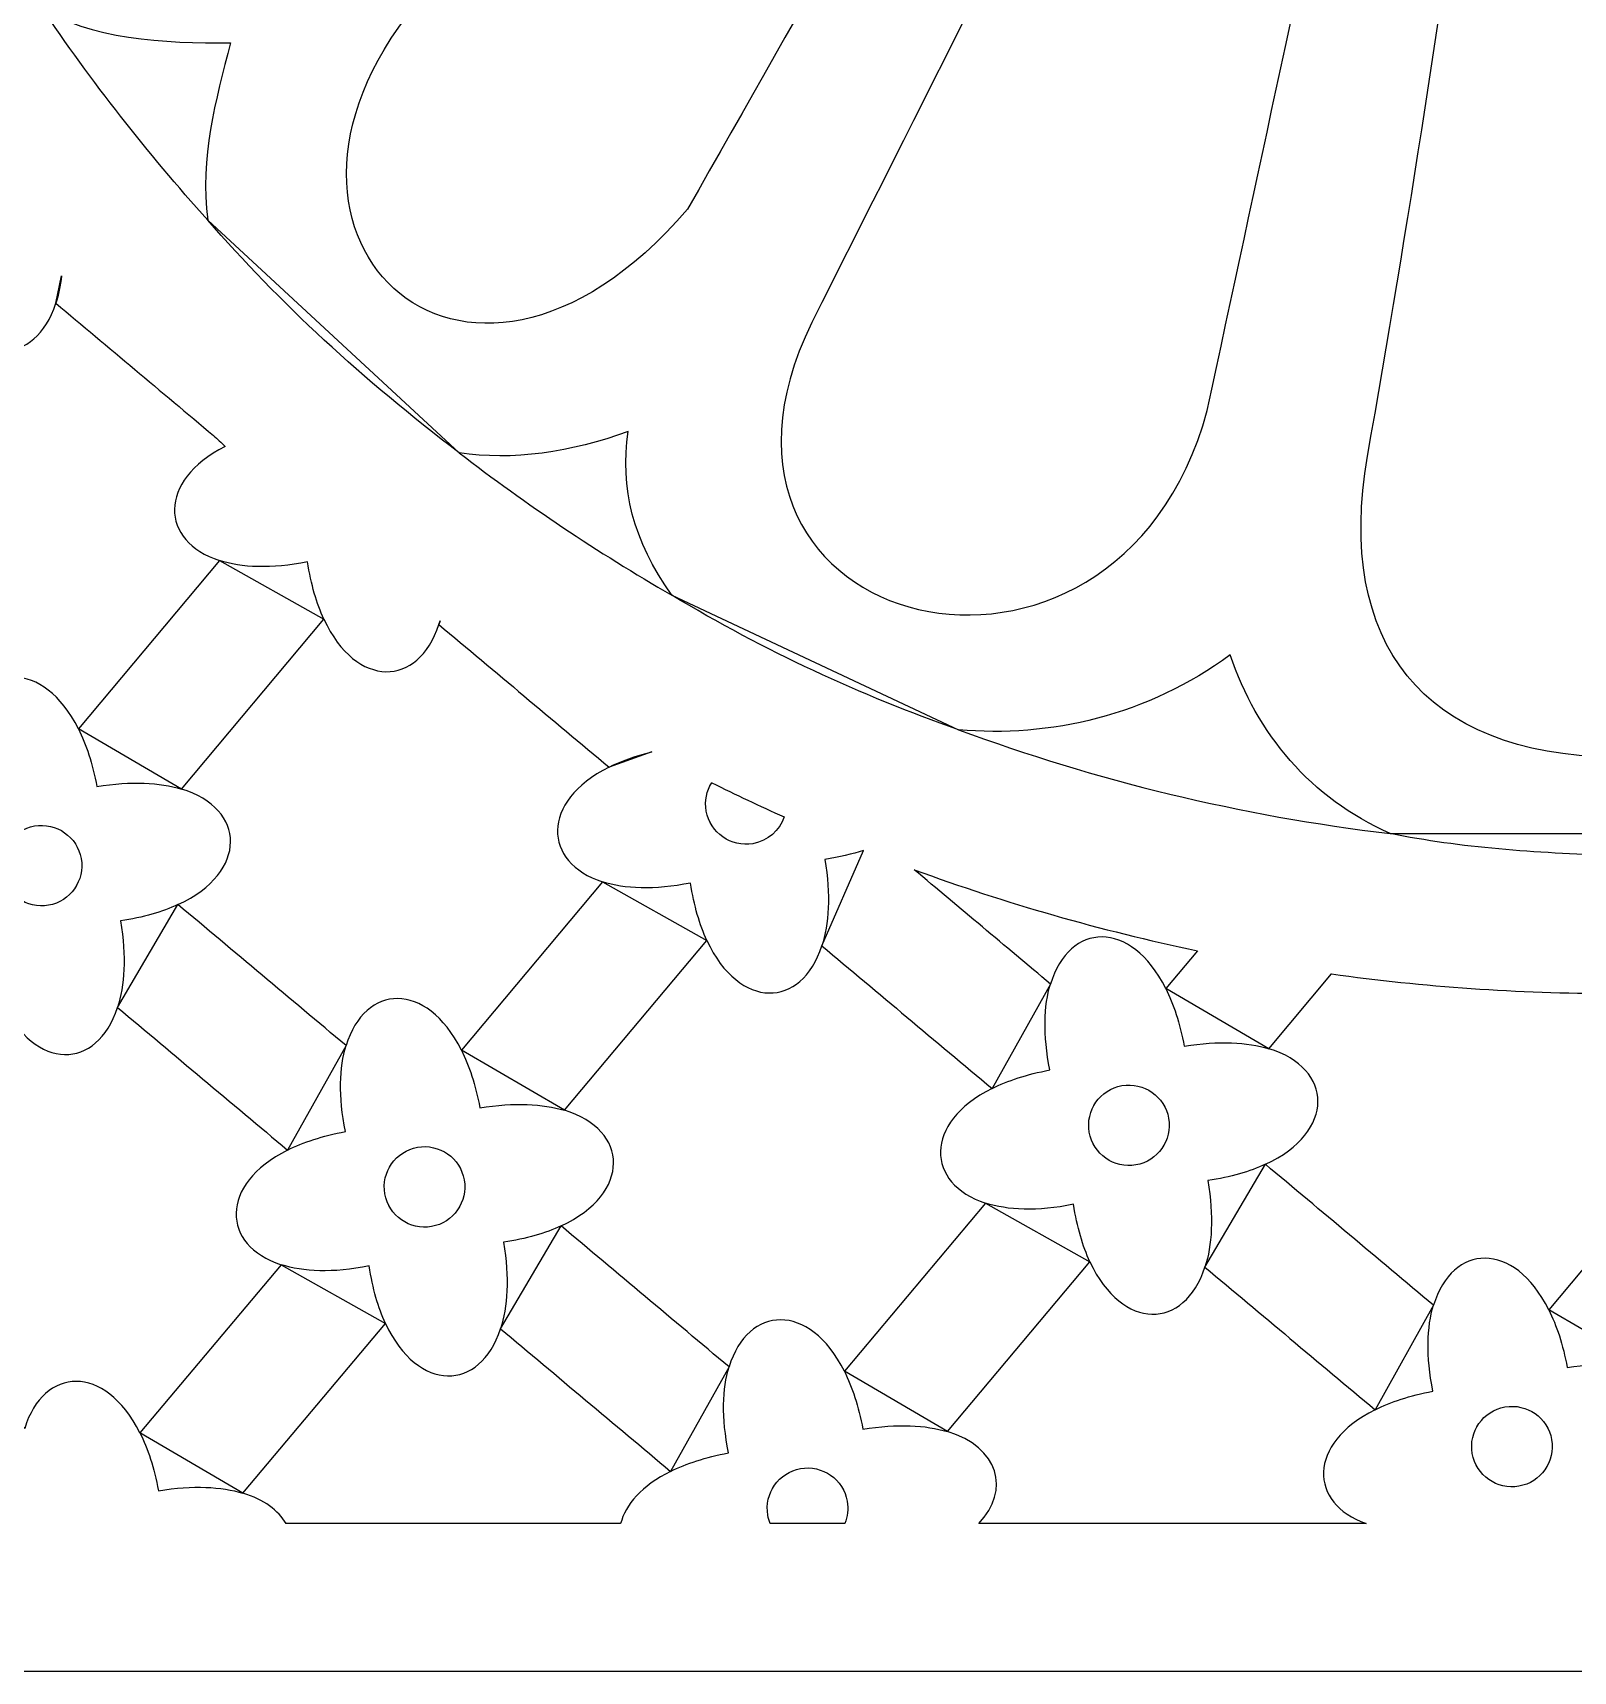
# Model space of a CAD drawing. Header units: centimetres. Extents: x -6 to 6, y -13.4 to 12.5.
# Drawn here: x -3.463 to -0.085, y -13.384 to -9.791 of the extents above; entities that cross this region are included whole.
import ezdxf

# ---------------------------------------------------------------- set-up
doc = ezdxf.new("R2010")
doc.units = ezdxf.units.CM
doc.header["$MEASUREMENT"] = 0
doc.layers.add('layer 1', color=7, linetype='Continuous')

msp = doc.modelspace()

# ---------------------------------------------------------------- linework, layer by layer
at = {"layer": 'layer 1', "color": 242}
for points, knots in [([(-6.01291, 12.507), (-6.01291, 12.507), (6.01826, 12.507), (6.01826, 12.507), (6.01826, 12.507), (6.01826, 12.507), (6.01826, -13.3845), (6.01826, -13.3845), (6.01826, -13.3845), (6.01826, -13.3845), (-6.01291, -13.3845), (-6.01291, -13.3845), (-6.01291, -13.3845), (-6.01291, -13.3845), (-6.01291, 12.507), (-6.01291, 12.507)], [0, 0, 0, 0, 0.2, 0.2, 0.2, 0.2, 0.4, 0.4, 0.4, 0.4, 0.6, 0.6, 0.6, 0.6, 1, 1, 1, 1]), ([(-2.02723, -10.17786), (-1.52089, -9.2851), (-1.01455, -8.39234), (-0.50821, -7.49959), (-0.50821, -7.49959), (-0.55016, -7.47257), (-0.59051, -7.44449), (-0.62798, -7.4145), (-0.62798, -7.4145), (-1.28636, -8.17856), (-1.94472, -8.94262), (-2.6031, -9.70669), (-2.6031, -9.70669), (-3.05672, -10.22061), (-2.5231, -10.75598), (-2.02723, -10.17786)], [0, 0, 0, 0, 0.2, 0.2, 0.2, 0.2, 0.4, 0.4, 0.4, 0.4, 0.6, 0.6, 0.6, 0.6, 1, 1, 1, 1]), ([(-0.32629, -7.58602), (-0.29957, -7.59522), (-0.26993, -7.60499), (-0.2413, -7.61229), (-0.2413, -7.61229), (-0.45622, -8.61369), (-0.67293, -9.61794), (-0.88785, -10.61934), (-0.88785, -10.61934), (-1.08658, -11.35402), (-2.08741, -11.1126), (-1.75495, -10.42657), (-1.75495, -10.42657), (-1.27874, -9.48126), (-0.80252, -8.53132), (-0.32629, -7.58602)], [0, 0, 0, 0, 0.2, 0.2, 0.2, 0.2, 0.4, 0.4, 0.4, 0.4, 0.6, 0.6, 0.6, 0.6, 1, 1, 1, 1]), ([(0.00277, -7.64562), (0.00277, -7.64562), (-0.05145, -7.64372), (-0.05145, -7.64372), (-0.05145, -7.64372), (-0.23119, -8.6516), (-0.35672, -9.71182), (-0.53646, -10.71969), (-0.53646, -10.71969), (-0.60702, -11.12973), (-0.41362, -11.37388), (0.00277, -11.37972), (0.00277, -11.37972), (0.41915, -11.37388), (0.61255, -11.12973), (0.54199, -10.71969), (0.54199, -10.71969), (0.36224, -9.71182), (0.23671, -8.6516), (0.05697, -7.64372), (0.05697, -7.64372), (0.05697, -7.64372), (0.00277, -7.64562), (0.00277, -7.64562)], [0, 0, 0, 0, 0.1428571, 0.1428571, 0.1428571, 0.1428571, 0.2857143, 0.2857143, 0.2857143, 0.2857143, 0.4285714, 0.4285714, 0.4285714, 0.4285714, 0.5714286, 0.5714286, 0.5714286, 0.5714286, 0.7142857, 0.7142857, 0.7142857, 0.7142857, 1, 1, 1, 1]), ([(-3.44506, -9.73348), (-3.33423, -9.89824), (-3.2119, -10.05468), (-3.07926, -10.20166), (-3.07926, -10.20166), (-3.09706, -10.06549), (-3.06181, -9.93863), (-3.02918, -9.8131), (-3.02918, -9.8131), (-3.17343, -9.81467), (-3.34315, -9.80467), (-3.44506, -9.73348)], [0, 0, 0, 0, 0.25, 0.25, 0.25, 0.25, 0.5, 0.5, 0.5, 0.5, 1, 1, 1, 1]), ([(-3.07926, -10.20166), (-2.92246, -10.38254), (-2.73876, -10.55266), (-2.52814, -10.71201), (-2.52814, -10.71201), (-2.52814, -10.71201), (-3.07926, -10.20166), (-3.07926, -10.20166)], [0, 0, 0, 0, 0.3333333, 0.3333333, 0.3333333, 0.3333333, 1, 1, 1, 1]), ([(-3.41209, -10.38431), (-3.40631, -10.36638), (-3.40209, -10.34619), (-3.39978, -10.32377), (-3.39978, -10.32377), (-3.39978, -10.32377), (-3.41209, -10.38431), (-3.41209, -10.38431)], [0, 0, 0, 0, 0.3333333, 0.3333333, 0.3333333, 0.3333333, 1, 1, 1, 1]), ([(-3.04108, -10.69815), (-3.04961, -10.69021), (-3.05811, -10.68223), (-3.06658, -10.67422), (-3.06658, -10.67422), (-3.18176, -10.57758), (-3.29692, -10.48094), (-3.41209, -10.38431), (-3.41209, -10.38431), (-3.45656, -10.52231), (-3.59341, -10.52584), (-3.66429, -10.37252), (-3.66429, -10.37252), (-3.66429, -10.37252), (-3.97685, -10.74502), (-3.97685, -10.74502), (-3.97685, -10.74502), (-3.83452, -10.78798), (-3.82923, -10.92694), (-3.98417, -10.99857), (-3.98417, -10.99857), (-3.86134, -11.10164), (-3.73851, -11.20471), (-3.61568, -11.30778), (-3.61568, -11.30778), (-3.57486, -11.17235), (-3.43922, -11.1647), (-3.36292, -11.31748), (-3.36292, -11.31748), (-3.36292, -11.31748), (-3.05336, -10.94857), (-3.05336, -10.94857), (-3.05336, -10.94857), (-3.18394, -10.90633), (-3.19023, -10.77379), (-3.04108, -10.69815)], [0, 0, 0, 0, 0.1, 0.1, 0.1, 0.1, 0.2, 0.2, 0.2, 0.2, 0.3, 0.3, 0.3, 0.3, 0.4, 0.4, 0.4, 0.4, 0.5, 0.5, 0.5, 0.5, 0.6, 0.6, 0.6, 0.6, 0.7, 0.7, 0.7, 0.7, 0.8, 0.8, 0.8, 0.8, 1, 1, 1, 1]), ([(-2.06163, -11.02447), (-2.22435, -10.9307), (-2.38018, -10.82623), (-2.52814, -10.71201), (-2.52814, -10.71201), (-2.41304, -10.73031), (-2.2812, -10.71127), (-2.15773, -10.66536), (-2.15773, -10.66536), (-2.1749, -10.78925), (-2.14775, -10.90476), (-2.06163, -11.02447)], [0, 0, 0, 0, 0.25, 0.25, 0.25, 0.25, 0.5, 0.5, 0.5, 0.5, 1, 1, 1, 1]), ([(-3.05335, -10.94856), (-3.00531, -10.9641), (-2.94049, -10.96745), (-2.86033, -10.95119), (-2.86033, -10.95119), (-2.85285, -11.00112), (-2.84032, -11.04301), (-2.82454, -11.07714), (-2.82454, -11.07714), (-2.82454, -11.07714), (-3.05335, -10.94856), (-3.05335, -10.94856)], [0, 0, 0, 0, 0.25, 0.25, 0.25, 0.25, 0.5, 0.5, 0.5, 0.5, 1, 1, 1, 1]), ([(-2.06163, -11.02447), (-1.85708, -11.14764), (-1.64727, -11.24449), (-1.43309, -11.31954), (-1.43309, -11.31954), (-1.43309, -11.31954), (-2.06163, -11.02447), (-2.06163, -11.02447)], [0, 0, 0, 0, 0.3333333, 0.3333333, 0.3333333, 0.3333333, 1, 1, 1, 1]), ([(-2.77593, -12.01241), (-2.73512, -11.87698), (-2.59948, -11.86933), (-2.52317, -12.02211), (-2.52317, -12.02211), (-2.52317, -12.02211), (-2.21361, -11.6532), (-2.21361, -11.6532), (-2.21361, -11.6532), (-2.34475, -11.61078), (-2.35056, -11.47729), (-2.19946, -11.40182), (-2.19946, -11.40182), (-2.32376, -11.29752), (-2.44805, -11.19323), (-2.57234, -11.08894), (-2.57234, -11.08894), (-2.61682, -11.22694), (-2.75366, -11.23046), (-2.82454, -11.07715), (-2.82454, -11.07715), (-2.82454, -11.07715), (-3.13711, -11.44965), (-3.13711, -11.44965), (-3.13711, -11.44965), (-2.99477, -11.4926), (-2.98949, -11.63157), (-3.14443, -11.7032), (-3.14443, -11.7032), (-3.0216, -11.80627), (-2.89876, -11.90934), (-2.77593, -12.01241)], [0, 0, 0, 0, 0.1111111, 0.1111111, 0.1111111, 0.1111111, 0.2222222, 0.2222222, 0.2222222, 0.2222222, 0.3333333, 0.3333333, 0.3333333, 0.3333333, 0.4444444, 0.4444444, 0.4444444, 0.4444444, 0.5555556, 0.5555556, 0.5555556, 0.5555556, 0.6666667, 0.6666667, 0.6666667, 0.6666667, 0.7777778, 0.7777778, 0.7777778, 0.7777778, 1, 1, 1, 1]), ([(-2.57234, -11.08894), (-2.57149, -11.08627), (-2.57067, -11.08357), (-2.56988, -11.08081), (-2.56988, -11.08081), (-2.56988, -11.08081), (-2.57234, -11.08894), (-2.57234, -11.08894)], [0, 0, 0, 0, 0.3333333, 0.3333333, 0.3333333, 0.3333333, 1, 1, 1, 1]), ([(-0.48647, -11.54737), (-0.81512, -11.5085), (-1.13222, -11.43099), (-1.43309, -11.31954), (-1.43309, -11.31954), (-1.23461, -11.33824), (-1.01696, -11.28831), (-0.83764, -11.15537), (-0.83764, -11.15537), (-0.77807, -11.32914), (-0.6626, -11.46939), (-0.48647, -11.54737)], [0, 0, 0, 0, 0.25, 0.25, 0.25, 0.25, 0.5, 0.5, 0.5, 0.5, 1, 1, 1, 1]), ([(-3.13711, -11.44964), (-3.18416, -11.43545), (-3.24614, -11.43171), (-3.32233, -11.44441), (-3.32233, -11.44441), (-3.33174, -11.39382), (-3.34585, -11.35165), (-3.36292, -11.31748), (-3.36292, -11.31748), (-3.36292, -11.31748), (-3.13711, -11.44964), (-3.13711, -11.44964)], [0, 0, 0, 0, 0.25, 0.25, 0.25, 0.25, 0.5, 0.5, 0.5, 0.5, 1, 1, 1, 1]), ([(-2.10529, -11.36825), (-2.14162, -11.37712), (-2.17295, -11.38858), (-2.19946, -11.40182), (-2.19946, -11.40182), (-2.19946, -11.40182), (-2.10529, -11.36825), (-2.10529, -11.36825)], [0, 0, 0, 0, 0.3333333, 0.3333333, 0.3333333, 0.3333333, 1, 1, 1, 1]), ([(-1.81559, -11.51066), (-1.86901, -11.48675), (-1.92189, -11.46185), (-1.97419, -11.43593), (-1.97419, -11.43593), (-1.98532, -11.45378), (-1.99017, -11.47562), (-1.98624, -11.49789), (-1.98624, -11.49789), (-1.9778, -11.54579), (-1.93184, -11.57797), (-1.88393, -11.56952), (-1.88393, -11.56952), (-1.85107, -11.56373), (-1.82561, -11.54028), (-1.81559, -11.51066)], [0, 0, 0, 0, 0.2, 0.2, 0.2, 0.2, 0.4, 0.4, 0.4, 0.4, 0.6, 0.6, 0.6, 0.6, 1, 1, 1, 1]), ([(-3.35668, -11.60233), (-3.36512, -11.55444), (-3.41108, -11.52225), (-3.45898, -11.5307), (-3.45898, -11.5307), (-3.50689, -11.53915), (-3.53907, -11.58511), (-3.53062, -11.63301), (-3.53062, -11.63301), (-3.52217, -11.68091), (-3.47622, -11.71309), (-3.42831, -11.70464), (-3.42831, -11.70464), (-3.38041, -11.6962), (-3.34823, -11.65024), (-3.35668, -11.60233)], [0, 0, 0, 0, 0.2, 0.2, 0.2, 0.2, 0.4, 0.4, 0.4, 0.4, 0.6, 0.6, 0.6, 0.6, 1, 1, 1, 1]), ([(-0.48647, -11.54737), (-0.33126, -11.57882), (-0.17044, -11.58976), (0.00277, -11.59546), (0.00277, -11.59546), (0.17597, -11.58976), (0.33679, -11.57882), (0.49199, -11.54737), (0.49199, -11.54737), (0.49199, -11.54737), (-0.48647, -11.54737), (-0.48647, -11.54737)], [0, 0, 0, 0, 0.25, 0.25, 0.25, 0.25, 0.5, 0.5, 0.5, 0.5, 1, 1, 1, 1]), ([(-1.7326, -11.79356), (-1.71727, -11.746), (-1.7129, -11.68247), (-1.72601, -11.60387), (-1.72601, -11.60387), (-1.69464, -11.59916), (-1.66646, -11.59248), (-1.64138, -11.58425), (-1.64138, -11.58425), (-1.64138, -11.58425), (-1.7326, -11.79356), (-1.7326, -11.79356)], [0, 0, 0, 0, 0.25, 0.25, 0.25, 0.25, 0.5, 0.5, 0.5, 0.5, 1, 1, 1, 1]), ([(-0.90934, -11.80423), (-1.12218, -11.75986), (-1.32953, -11.70025), (-1.53024, -11.62667), (-1.53024, -11.62667), (-1.43067, -11.71021), (-1.33111, -11.79375), (-1.23155, -11.87729), (-1.23155, -11.87729), (-1.19073, -11.74186), (-1.0551, -11.73422), (-0.97879, -11.88699), (-0.97879, -11.88699), (-0.97879, -11.88699), (-0.90934, -11.80423), (-0.90934, -11.80423)], [0, 0, 0, 0, 0.2, 0.2, 0.2, 0.2, 0.4, 0.4, 0.4, 0.4, 0.6, 0.6, 0.6, 0.6, 1, 1, 1, 1]), ([(-2.21361, -11.65319), (-2.16556, -11.66873), (-2.10074, -11.67207), (-2.02059, -11.65582), (-2.02059, -11.65582), (-2.0131, -11.70575), (-2.00058, -11.74764), (-1.9848, -11.78178), (-1.9848, -11.78178), (-1.9848, -11.78178), (-2.21361, -11.65319), (-2.21361, -11.65319)], [0, 0, 0, 0, 0.25, 0.25, 0.25, 0.25, 0.5, 0.5, 0.5, 0.5, 1, 1, 1, 1]), ([(-3.27698, -11.92868), (-3.26165, -11.88112), (-3.25728, -11.81759), (-3.27039, -11.73899), (-3.27039, -11.73899), (-3.22045, -11.7315), (-3.17856, -11.71898), (-3.14443, -11.7032), (-3.14443, -11.7032), (-3.14443, -11.7032), (-3.27698, -11.92868), (-3.27698, -11.92868)], [0, 0, 0, 0, 0.25, 0.25, 0.25, 0.25, 0.5, 0.5, 0.5, 0.5, 1, 1, 1, 1]), ([(-1.93618, -12.71704), (-1.89537, -12.58161), (-1.75973, -12.57396), (-1.68342, -12.72674), (-1.68342, -12.72674), (-1.68342, -12.72674), (-1.37387, -12.35783), (-1.37387, -12.35783), (-1.37387, -12.35783), (-1.505, -12.31541), (-1.51081, -12.18192), (-1.35972, -12.10645), (-1.35972, -12.10645), (-1.484, -12.00216), (-1.6083, -11.89786), (-1.7326, -11.79356), (-1.7326, -11.79356), (-1.77708, -11.93157), (-1.91392, -11.93509), (-1.9848, -11.78178), (-1.9848, -11.78178), (-1.9848, -11.78178), (-2.29737, -12.15428), (-2.29737, -12.15428), (-2.29737, -12.15428), (-2.15503, -12.19723), (-2.14974, -12.3362), (-2.30468, -12.40783), (-2.30468, -12.40783), (-2.18185, -12.5109), (-2.05901, -12.61398), (-1.93618, -12.71704)], [0, 0, 0, 0, 0.1111111, 0.1111111, 0.1111111, 0.1111111, 0.2222222, 0.2222222, 0.2222222, 0.2222222, 0.3333333, 0.3333333, 0.3333333, 0.3333333, 0.4444444, 0.4444444, 0.4444444, 0.4444444, 0.5555556, 0.5555556, 0.5555556, 0.5555556, 0.6666667, 0.6666667, 0.6666667, 0.6666667, 0.7777778, 0.7777778, 0.7777778, 0.7777778, 1, 1, 1, 1]), ([(0.09607, -11.89699), (0.06504, -11.89763), (0.03394, -11.89796), (0.00277, -11.89796), (0.00277, -11.89796), (-0.20692, -11.89796), (-0.41331, -11.8834), (-0.61545, -11.85525), (-0.61545, -11.85525), (-0.61545, -11.85525), (-0.75298, -12.01916), (-0.75298, -12.01916), (-0.75298, -12.01916), (-0.61065, -12.06211), (-0.60536, -12.20108), (-0.7603, -12.27272), (-0.7603, -12.27272), (-0.63747, -12.37577), (-0.51464, -12.47885), (-0.39181, -12.58192), (-0.39181, -12.58192), (-0.35099, -12.44649), (-0.21535, -12.43884), (-0.13905, -12.59162), (-0.13905, -12.59162), (-0.13905, -12.59162), (0.17051, -12.22271), (0.17051, -12.22271), (0.17051, -12.22271), (0.03938, -12.18029), (0.03357, -12.0468), (0.18466, -11.97133), (0.18466, -11.97133), (0.15513, -11.94654), (0.1256, -11.92177), (0.09607, -11.89699)], [0, 0, 0, 0, 0.1, 0.1, 0.1, 0.1, 0.2, 0.2, 0.2, 0.2, 0.3, 0.3, 0.3, 0.3, 0.4, 0.4, 0.4, 0.4, 0.5, 0.5, 0.5, 0.5, 0.6, 0.6, 0.6, 0.6, 0.7, 0.7, 0.7, 0.7, 0.8, 0.8, 0.8, 0.8, 1, 1, 1, 1]), ([(-1.23155, -11.87729), (-1.24589, -11.92487), (-1.24855, -11.98816), (-1.23279, -12.06586), (-1.23279, -12.06586), (-1.28337, -12.07527), (-1.32555, -12.08938), (-1.35972, -12.10645), (-1.35972, -12.10645), (-1.35972, -12.10645), (-1.23155, -11.87729), (-1.23155, -11.87729)], [0, 0, 0, 0, 0.25, 0.25, 0.25, 0.25, 0.5, 0.5, 0.5, 0.5, 1, 1, 1, 1]), ([(-0.75298, -12.01916), (-0.80003, -12.00496), (-0.86202, -12.00122), (-0.9382, -12.01392), (-0.9382, -12.01392), (-0.94761, -11.96333), (-0.96172, -11.92116), (-0.97879, -11.88699), (-0.97879, -11.88699), (-0.97879, -11.88699), (-0.75298, -12.01916), (-0.75298, -12.01916)], [0, 0, 0, 0, 0.25, 0.25, 0.25, 0.25, 0.5, 0.5, 0.5, 0.5, 1, 1, 1, 1]), ([(-3.48056, -12.85215), (-3.43975, -12.71673), (-3.30412, -12.70908), (-3.2278, -12.86186), (-3.2278, -12.86186), (-3.2278, -12.86186), (-2.91825, -12.49295), (-2.91825, -12.49295), (-2.91825, -12.49295), (-3.04938, -12.45053), (-3.0552, -12.31704), (-2.9041, -12.24157), (-2.9041, -12.24157), (-3.0284, -12.13727), (-3.15268, -12.03298), (-3.27697, -11.92868), (-3.27697, -11.92868), (-3.32145, -12.06669), (-3.4583, -12.07021), (-3.52918, -11.9169), (-3.52918, -11.9169), (-3.52918, -11.9169), (-3.84174, -12.2894), (-3.84174, -12.2894), (-3.84174, -12.2894), (-3.69941, -12.33235), (-3.69412, -12.47132), (-3.84905, -12.54296), (-3.84905, -12.54296), (-3.72623, -12.64602), (-3.6034, -12.74909), (-3.48056, -12.85215)], [0, 0, 0, 0, 0.1111111, 0.1111111, 0.1111111, 0.1111111, 0.2222222, 0.2222222, 0.2222222, 0.2222222, 0.3333333, 0.3333333, 0.3333333, 0.3333333, 0.4444444, 0.4444444, 0.4444444, 0.4444444, 0.5555556, 0.5555556, 0.5555556, 0.5555556, 0.6666667, 0.6666667, 0.6666667, 0.6666667, 0.7777778, 0.7777778, 0.7777778, 0.7777778, 1, 1, 1, 1]), ([(-2.77593, -12.01241), (-2.79026, -12.05998), (-2.79293, -12.12328), (-2.77717, -12.20098), (-2.77717, -12.20098), (-2.82775, -12.21039), (-2.86993, -12.2245), (-2.9041, -12.24157), (-2.9041, -12.24157), (-2.9041, -12.24157), (-2.77593, -12.01241), (-2.77593, -12.01241)], [0, 0, 0, 0, 0.25, 0.25, 0.25, 0.25, 0.5, 0.5, 0.5, 0.5, 1, 1, 1, 1]), ([(-2.29737, -12.15428), (-2.34442, -12.14008), (-2.40639, -12.13634), (-2.48259, -12.14903), (-2.48259, -12.14903), (-2.49199, -12.09845), (-2.5061, -12.05627), (-2.52317, -12.02211), (-2.52317, -12.02211), (-2.52317, -12.02211), (-2.29737, -12.15428), (-2.29737, -12.15428)], [0, 0, 0, 0, 0.25, 0.25, 0.25, 0.25, 0.5, 0.5, 0.5, 0.5, 1, 1, 1, 1]), ([(-0.97255, -12.17185), (-0.981, -12.12394), (-1.02696, -12.09176), (-1.07486, -12.10021), (-1.07486, -12.10021), (-1.12276, -12.10866), (-1.15494, -12.15462), (-1.14649, -12.20252), (-1.14649, -12.20252), (-1.13805, -12.25042), (-1.09209, -12.2826), (-1.04419, -12.27416), (-1.04419, -12.27416), (-0.99628, -12.26571), (-0.9641, -12.21975), (-0.97255, -12.17185)], [0, 0, 0, 0, 0.2, 0.2, 0.2, 0.2, 0.4, 0.4, 0.4, 0.4, 0.6, 0.6, 0.6, 0.6, 1, 1, 1, 1]), ([(-2.51693, -12.30696), (-2.52537, -12.25906), (-2.57133, -12.22688), (-2.61924, -12.23533), (-2.61924, -12.23533), (-2.66714, -12.24378), (-2.69932, -12.28974), (-2.69088, -12.33763), (-2.69088, -12.33763), (-2.68243, -12.38554), (-2.63647, -12.41772), (-2.58857, -12.40927), (-2.58857, -12.40927), (-2.54067, -12.40083), (-2.50848, -12.35487), (-2.51693, -12.30696)], [0, 0, 0, 0, 0.2, 0.2, 0.2, 0.2, 0.4, 0.4, 0.4, 0.4, 0.6, 0.6, 0.6, 0.6, 1, 1, 1, 1]), ([(-0.89285, -12.49819), (-0.87752, -12.45063), (-0.87316, -12.3871), (-0.88626, -12.3085), (-0.88626, -12.3085), (-0.83632, -12.30101), (-0.79444, -12.28849), (-0.76031, -12.27271), (-0.76031, -12.27271), (-0.76031, -12.27271), (-0.89285, -12.49819), (-0.89285, -12.49819)], [0, 0, 0, 0, 0.25, 0.25, 0.25, 0.25, 0.5, 0.5, 0.5, 0.5, 1, 1, 1, 1]), ([(-1.37386, -12.35782), (-1.32581, -12.37336), (-1.26099, -12.3767), (-1.18084, -12.36045), (-1.18084, -12.36045), (-1.17335, -12.41039), (-1.16083, -12.45227), (-1.14505, -12.48641), (-1.14505, -12.48641), (-1.14505, -12.48641), (-1.37386, -12.35782), (-1.37386, -12.35782)], [0, 0, 0, 0, 0.25, 0.25, 0.25, 0.25, 0.5, 0.5, 0.5, 0.5, 1, 1, 1, 1]), ([(-2.43724, -12.63331), (-2.4219, -12.58574), (-2.41754, -12.52222), (-2.43064, -12.44362), (-2.43064, -12.44362), (-2.3807, -12.43613), (-2.33882, -12.4236), (-2.30468, -12.40783), (-2.30468, -12.40783), (-2.30468, -12.40783), (-2.43724, -12.63331), (-2.43724, -12.63331)], [0, 0, 0, 0, 0.25, 0.25, 0.25, 0.25, 0.5, 0.5, 0.5, 0.5, 1, 1, 1, 1]), ([(-2.91825, -12.49294), (-2.8702, -12.50848), (-2.80537, -12.51182), (-2.72523, -12.49557), (-2.72523, -12.49557), (-2.71773, -12.5455), (-2.70522, -12.58739), (-2.68943, -12.62153), (-2.68943, -12.62153), (-2.68943, -12.62153), (-2.91825, -12.49294), (-2.91825, -12.49294)], [0, 0, 0, 0, 0.25, 0.25, 0.25, 0.25, 0.5, 0.5, 0.5, 0.5, 1, 1, 1, 1]), ([(-0.53966, -13.06058), (-0.66539, -13.01623), (-0.66891, -12.88547), (-0.51997, -12.81108), (-0.51997, -12.81108), (-0.64427, -12.70678), (-0.76856, -12.60249), (-0.89285, -12.4982), (-0.89285, -12.4982), (-0.93733, -12.6362), (-1.07417, -12.63973), (-1.14505, -12.48641), (-1.14505, -12.48641), (-1.14505, -12.48641), (-1.45762, -12.85891), (-1.45762, -12.85891), (-1.45762, -12.85891), (-1.34485, -12.89294), (-1.31814, -12.98724), (-1.38896, -13.06058), (-1.38896, -13.06058), (-1.38896, -13.06058), (-0.53966, -13.06058), (-0.53966, -13.06058)], [0, 0, 0, 0, 0.1428571, 0.1428571, 0.1428571, 0.1428571, 0.2857143, 0.2857143, 0.2857143, 0.2857143, 0.4285714, 0.4285714, 0.4285714, 0.4285714, 0.5714286, 0.5714286, 0.5714286, 0.5714286, 0.7142857, 0.7142857, 0.7142857, 0.7142857, 1, 1, 1, 1]), ([(-0.39181, -12.58192), (-0.40614, -12.6295), (-0.40881, -12.69279), (-0.39304, -12.77049), (-0.39304, -12.77049), (-0.44363, -12.7799), (-0.4858, -12.79401), (-0.51997, -12.81108), (-0.51997, -12.81108), (-0.51997, -12.81108), (-0.39181, -12.58192), (-0.39181, -12.58192)], [0, 0, 0, 0, 0.25, 0.25, 0.25, 0.25, 0.5, 0.5, 0.5, 0.5, 1, 1, 1, 1]), ([(0.08676, -12.72379), (0.03971, -12.70959), (-0.02227, -12.70585), (-0.09846, -12.71855), (-0.09846, -12.71855), (-0.10787, -12.66796), (-0.12198, -12.62579), (-0.13905, -12.59162), (-0.13905, -12.59162), (-0.13905, -12.59162), (0.08676, -12.72379), (0.08676, -12.72379)], [0, 0, 0, 0, 0.25, 0.25, 0.25, 0.25, 0.5, 0.5, 0.5, 0.5, 1, 1, 1, 1]), ([(-2.17393, -13.06058), (-2.16337, -13.01958), (-2.12761, -12.97781), (-2.06435, -12.9462), (-2.06435, -12.9462), (-2.18863, -12.84191), (-2.31294, -12.73761), (-2.43723, -12.63331), (-2.43723, -12.63331), (-2.48171, -12.77132), (-2.61855, -12.77484), (-2.68943, -12.62153), (-2.68943, -12.62153), (-2.68943, -12.62153), (-3.002, -12.99403), (-3.002, -12.99403), (-3.002, -12.99403), (-2.95582, -13.00796), (-2.92409, -13.03201), (-2.90756, -13.06058), (-2.90756, -13.06058), (-2.90756, -13.06058), (-2.17393, -13.06058), (-2.17393, -13.06058)], [0, 0, 0, 0, 0.1428571, 0.1428571, 0.1428571, 0.1428571, 0.2857143, 0.2857143, 0.2857143, 0.2857143, 0.4285714, 0.4285714, 0.4285714, 0.4285714, 0.5714286, 0.5714286, 0.5714286, 0.5714286, 0.7142857, 0.7142857, 0.7142857, 0.7142857, 1, 1, 1, 1]), ([(-1.93618, -12.71704), (-1.95052, -12.76462), (-1.95318, -12.82791), (-1.93742, -12.90561), (-1.93742, -12.90561), (-1.98801, -12.91502), (-2.03018, -12.92914), (-2.06435, -12.9462), (-2.06435, -12.9462), (-2.06435, -12.9462), (-1.93618, -12.71704), (-1.93618, -12.71704)], [0, 0, 0, 0, 0.25, 0.25, 0.25, 0.25, 0.5, 0.5, 0.5, 0.5, 1, 1, 1, 1]), ([(-1.45762, -12.85891), (-1.50467, -12.84471), (-1.56665, -12.84097), (-1.64284, -12.85367), (-1.64284, -12.85367), (-1.65224, -12.80308), (-1.66636, -12.76091), (-1.68342, -12.72674), (-1.68342, -12.72674), (-1.68342, -12.72674), (-1.45762, -12.85891), (-1.45762, -12.85891)], [0, 0, 0, 0, 0.25, 0.25, 0.25, 0.25, 0.5, 0.5, 0.5, 0.5, 1, 1, 1, 1]), ([(-0.1328, -12.87648), (-0.14125, -12.82857), (-0.18721, -12.7964), (-0.23511, -12.80484), (-0.23511, -12.80484), (-0.28302, -12.81329), (-0.3152, -12.85925), (-0.30675, -12.90715), (-0.30675, -12.90715), (-0.29831, -12.95505), (-0.25235, -12.98723), (-0.20444, -12.97879), (-0.20444, -12.97879), (-0.15654, -12.97034), (-0.12436, -12.92438), (-0.1328, -12.87648)], [0, 0, 0, 0, 0.2, 0.2, 0.2, 0.2, 0.4, 0.4, 0.4, 0.4, 0.6, 0.6, 0.6, 0.6, 1, 1, 1, 1]), ([(-3.002, -12.99403), (-3.04905, -12.97983), (-3.11103, -12.97609), (-3.18721, -12.98879), (-3.18721, -12.98879), (-3.19662, -12.9382), (-3.21073, -12.89603), (-3.2278, -12.86186), (-3.2278, -12.86186), (-3.2278, -12.86186), (-3.002, -12.99403), (-3.002, -12.99403)], [0, 0, 0, 0, 0.25, 0.25, 0.25, 0.25, 0.5, 0.5, 0.5, 0.5, 1, 1, 1, 1]), ([(-1.67718, -13.0116), (-1.68563, -12.96369), (-1.73159, -12.93152), (-1.77949, -12.93996), (-1.77949, -12.93996), (-1.8274, -12.94841), (-1.85958, -12.99437), (-1.85113, -13.04227), (-1.85113, -13.04227), (-1.85, -13.04867), (-1.84821, -13.0548), (-1.84582, -13.06058), (-1.84582, -13.06058), (-1.84582, -13.06058), (-1.68256, -13.06058), (-1.68256, -13.06058), (-1.68256, -13.06058), (-1.67633, -13.04558), (-1.67416, -13.02872), (-1.67718, -13.0116)], [0, 0, 0, 0, 0.1666667, 0.1666667, 0.1666667, 0.1666667, 0.3333333, 0.3333333, 0.3333333, 0.3333333, 0.5, 0.5, 0.5, 0.5, 0.6666667, 0.6666667, 0.6666667, 0.6666667, 1, 1, 1, 1])]:
    msp.add_open_spline(points, degree=3, knots=knots, dxfattribs=at)
at = {"layer": 'layer 1', "color": 242, "lineweight": 9}
for points, knots in [([(-6.01291, 12.507), (-6.01291, 12.507), (6.01826, 12.507), (6.01826, 12.507), (6.01826, 12.507), (6.01826, 12.507), (6.01826, -13.3845), (6.01826, -13.3845), (6.01826, -13.3845), (6.01826, -13.3845), (-6.01291, -13.3845), (-6.01291, -13.3845), (-6.01291, -13.3845), (-6.01291, -13.3845), (-6.01291, 12.507), (-6.01291, 12.507)], [0, 0, 0, 0, 0.2, 0.2, 0.2, 0.2, 0.4, 0.4, 0.4, 0.4, 0.6, 0.6, 0.6, 0.6, 1, 1, 1, 1]), ([(-2.02723, -10.17786), (-1.52089, -9.2851), (-1.01455, -8.39234), (-0.50821, -7.49959), (-0.50821, -7.49959), (-0.55016, -7.47257), (-0.59051, -7.44449), (-0.62798, -7.4145), (-0.62798, -7.4145), (-1.28636, -8.17856), (-1.94472, -8.94262), (-2.6031, -9.70669), (-2.6031, -9.70669), (-3.05672, -10.22061), (-2.5231, -10.75598), (-2.02723, -10.17786)], [0, 0, 0, 0, 0.2, 0.2, 0.2, 0.2, 0.4, 0.4, 0.4, 0.4, 0.6, 0.6, 0.6, 0.6, 1, 1, 1, 1]), ([(-0.32629, -7.58602), (-0.29957, -7.59522), (-0.26993, -7.60499), (-0.2413, -7.61229), (-0.2413, -7.61229), (-0.45622, -8.61369), (-0.67293, -9.61794), (-0.88785, -10.61934), (-0.88785, -10.61934), (-1.08658, -11.35402), (-2.08741, -11.1126), (-1.75495, -10.42657), (-1.75495, -10.42657), (-1.27874, -9.48126), (-0.80252, -8.53132), (-0.32629, -7.58602)], [0, 0, 0, 0, 0.2, 0.2, 0.2, 0.2, 0.4, 0.4, 0.4, 0.4, 0.6, 0.6, 0.6, 0.6, 1, 1, 1, 1]), ([(0.00277, -7.64562), (0.00277, -7.64562), (-0.05145, -7.64372), (-0.05145, -7.64372), (-0.05145, -7.64372), (-0.23119, -8.6516), (-0.35672, -9.71182), (-0.53646, -10.71969), (-0.53646, -10.71969), (-0.60702, -11.12973), (-0.41362, -11.37388), (0.00277, -11.37972), (0.00277, -11.37972), (0.41915, -11.37388), (0.61255, -11.12973), (0.54199, -10.71969), (0.54199, -10.71969), (0.36224, -9.71182), (0.23671, -8.6516), (0.05697, -7.64372), (0.05697, -7.64372), (0.05697, -7.64372), (0.00277, -7.64562), (0.00277, -7.64562)], [0, 0, 0, 0, 0.1428571, 0.1428571, 0.1428571, 0.1428571, 0.2857143, 0.2857143, 0.2857143, 0.2857143, 0.4285714, 0.4285714, 0.4285714, 0.4285714, 0.5714286, 0.5714286, 0.5714286, 0.5714286, 0.7142857, 0.7142857, 0.7142857, 0.7142857, 1, 1, 1, 1]), ([(-3.44506, -9.73348), (-3.33423, -9.89824), (-3.2119, -10.05468), (-3.07926, -10.20166), (-3.07926, -10.20166), (-3.09706, -10.06549), (-3.06181, -9.93863), (-3.02918, -9.8131), (-3.02918, -9.8131), (-3.17343, -9.81467), (-3.34315, -9.80467), (-3.44506, -9.73348)], [0, 0, 0, 0, 0.25, 0.25, 0.25, 0.25, 0.5, 0.5, 0.5, 0.5, 1, 1, 1, 1]), ([(-3.04108, -10.69815), (-3.04961, -10.69021), (-3.05811, -10.68223), (-3.06658, -10.67422), (-3.06658, -10.67422), (-3.18176, -10.57758), (-3.29692, -10.48094), (-3.41209, -10.38431), (-3.41209, -10.38431), (-3.45656, -10.52231), (-3.59341, -10.52584), (-3.66429, -10.37252), (-3.66429, -10.37252), (-3.66429, -10.37252), (-3.97685, -10.74502), (-3.97685, -10.74502), (-3.97685, -10.74502), (-3.83452, -10.78798), (-3.82923, -10.92694), (-3.98417, -10.99857), (-3.98417, -10.99857), (-3.86134, -11.10164), (-3.73851, -11.20471), (-3.61568, -11.30778), (-3.61568, -11.30778), (-3.57486, -11.17235), (-3.43922, -11.1647), (-3.36292, -11.31748), (-3.36292, -11.31748), (-3.36292, -11.31748), (-3.05336, -10.94857), (-3.05336, -10.94857), (-3.05336, -10.94857), (-3.18394, -10.90633), (-3.19023, -10.77379), (-3.04108, -10.69815)], [0, 0, 0, 0, 0.1, 0.1, 0.1, 0.1, 0.2, 0.2, 0.2, 0.2, 0.3, 0.3, 0.3, 0.3, 0.4, 0.4, 0.4, 0.4, 0.5, 0.5, 0.5, 0.5, 0.6, 0.6, 0.6, 0.6, 0.7, 0.7, 0.7, 0.7, 0.8, 0.8, 0.8, 0.8, 1, 1, 1, 1]), ([(-2.06163, -11.02447), (-2.22435, -10.9307), (-2.38018, -10.82623), (-2.52814, -10.71201), (-2.52814, -10.71201), (-2.41304, -10.73031), (-2.2812, -10.71127), (-2.15773, -10.66536), (-2.15773, -10.66536), (-2.1749, -10.78925), (-2.14775, -10.90476), (-2.06163, -11.02447)], [0, 0, 0, 0, 0.25, 0.25, 0.25, 0.25, 0.5, 0.5, 0.5, 0.5, 1, 1, 1, 1]), ([(-3.05335, -10.94856), (-3.00531, -10.9641), (-2.94049, -10.96745), (-2.86033, -10.95119), (-2.86033, -10.95119), (-2.85285, -11.00112), (-2.84032, -11.04301), (-2.82454, -11.07714)], [0, 0, 0, 0, 0.3333333, 0.3333333, 0.3333333, 0.3333333, 1, 1, 1, 1]), ([(-2.77593, -12.01241), (-2.73512, -11.87698), (-2.59948, -11.86933), (-2.52317, -12.02211), (-2.52317, -12.02211), (-2.52317, -12.02211), (-2.21361, -11.6532), (-2.21361, -11.6532), (-2.21361, -11.6532), (-2.34475, -11.61078), (-2.35056, -11.47729), (-2.19946, -11.40182), (-2.19946, -11.40182), (-2.32376, -11.29752), (-2.44805, -11.19323), (-2.57234, -11.08894), (-2.57234, -11.08894), (-2.61682, -11.22694), (-2.75366, -11.23046), (-2.82454, -11.07715), (-2.82454, -11.07715), (-2.82454, -11.07715), (-3.13711, -11.44965), (-3.13711, -11.44965), (-3.13711, -11.44965), (-2.99477, -11.4926), (-2.98949, -11.63157), (-3.14443, -11.7032), (-3.14443, -11.7032), (-3.0216, -11.80627), (-2.89876, -11.90934), (-2.77593, -12.01241)], [0, 0, 0, 0, 0.1111111, 0.1111111, 0.1111111, 0.1111111, 0.2222222, 0.2222222, 0.2222222, 0.2222222, 0.3333333, 0.3333333, 0.3333333, 0.3333333, 0.4444444, 0.4444444, 0.4444444, 0.4444444, 0.5555556, 0.5555556, 0.5555556, 0.5555556, 0.6666667, 0.6666667, 0.6666667, 0.6666667, 0.7777778, 0.7777778, 0.7777778, 0.7777778, 1, 1, 1, 1]), ([(-0.48647, -11.54737), (-0.81512, -11.5085), (-1.13222, -11.43099), (-1.43309, -11.31954), (-1.43309, -11.31954), (-1.23461, -11.33824), (-1.01696, -11.28831), (-0.83764, -11.15537), (-0.83764, -11.15537), (-0.77807, -11.32914), (-0.6626, -11.46939), (-0.48647, -11.54737)], [0, 0, 0, 0, 0.25, 0.25, 0.25, 0.25, 0.5, 0.5, 0.5, 0.5, 1, 1, 1, 1]), ([(-3.13711, -11.44964), (-3.18416, -11.43545), (-3.24614, -11.43171), (-3.32233, -11.44441), (-3.32233, -11.44441), (-3.33174, -11.39382), (-3.34585, -11.35165), (-3.36292, -11.31748)], [0, 0, 0, 0, 0.3333333, 0.3333333, 0.3333333, 0.3333333, 1, 1, 1, 1]), ([(-1.81559, -11.51066), (-1.86901, -11.48675), (-1.92189, -11.46185), (-1.97419, -11.43593), (-1.97419, -11.43593), (-1.98532, -11.45378), (-1.99017, -11.47562), (-1.98624, -11.49789), (-1.98624, -11.49789), (-1.9778, -11.54579), (-1.93184, -11.57797), (-1.88393, -11.56952), (-1.88393, -11.56952), (-1.85107, -11.56373), (-1.82561, -11.54028), (-1.81559, -11.51066)], [0, 0, 0, 0, 0.2, 0.2, 0.2, 0.2, 0.4, 0.4, 0.4, 0.4, 0.6, 0.6, 0.6, 0.6, 1, 1, 1, 1]), ([(-3.35668, -11.60233), (-3.36512, -11.55444), (-3.41108, -11.52225), (-3.45898, -11.5307), (-3.45898, -11.5307), (-3.50689, -11.53915), (-3.53907, -11.58511), (-3.53062, -11.63301), (-3.53062, -11.63301), (-3.52217, -11.68091), (-3.47622, -11.71309), (-3.42831, -11.70464), (-3.42831, -11.70464), (-3.38041, -11.6962), (-3.34823, -11.65024), (-3.35668, -11.60233)], [0, 0, 0, 0, 0.2, 0.2, 0.2, 0.2, 0.4, 0.4, 0.4, 0.4, 0.6, 0.6, 0.6, 0.6, 1, 1, 1, 1]), ([(-0.48647, -11.54737), (-0.33126, -11.57882), (-0.17044, -11.58976), (0.00277, -11.59546), (0.00277, -11.59546), (0.17597, -11.58976), (0.33679, -11.57882), (0.49199, -11.54737)], [0, 0, 0, 0, 0.3333333, 0.3333333, 0.3333333, 0.3333333, 1, 1, 1, 1]), ([(-1.7326, -11.79356), (-1.71727, -11.746), (-1.7129, -11.68247), (-1.72601, -11.60387), (-1.72601, -11.60387), (-1.69464, -11.59916), (-1.66646, -11.59248), (-1.64138, -11.58425)], [0, 0, 0, 0, 0.3333333, 0.3333333, 0.3333333, 0.3333333, 1, 1, 1, 1]), ([(-0.90934, -11.80423), (-1.12218, -11.75986), (-1.32953, -11.70025), (-1.53024, -11.62667), (-1.53024, -11.62667), (-1.43067, -11.71021), (-1.33111, -11.79375), (-1.23155, -11.87729), (-1.23155, -11.87729), (-1.19073, -11.74186), (-1.0551, -11.73422), (-0.97879, -11.88699), (-0.97879, -11.88699), (-0.97879, -11.88699), (-0.90934, -11.80423), (-0.90934, -11.80423)], [0, 0, 0, 0, 0.2, 0.2, 0.2, 0.2, 0.4, 0.4, 0.4, 0.4, 0.6, 0.6, 0.6, 0.6, 1, 1, 1, 1]), ([(-2.21361, -11.65319), (-2.16556, -11.66873), (-2.10074, -11.67207), (-2.02059, -11.65582), (-2.02059, -11.65582), (-2.0131, -11.70575), (-2.00058, -11.74764), (-1.9848, -11.78178)], [0, 0, 0, 0, 0.3333333, 0.3333333, 0.3333333, 0.3333333, 1, 1, 1, 1]), ([(-3.27698, -11.92868), (-3.26165, -11.88112), (-3.25728, -11.81759), (-3.27039, -11.73899), (-3.27039, -11.73899), (-3.22045, -11.7315), (-3.17856, -11.71898), (-3.14443, -11.7032)], [0, 0, 0, 0, 0.3333333, 0.3333333, 0.3333333, 0.3333333, 1, 1, 1, 1]), ([(-1.93618, -12.71704), (-1.89537, -12.58161), (-1.75973, -12.57396), (-1.68342, -12.72674), (-1.68342, -12.72674), (-1.68342, -12.72674), (-1.37387, -12.35783), (-1.37387, -12.35783), (-1.37387, -12.35783), (-1.505, -12.31541), (-1.51081, -12.18192), (-1.35972, -12.10645), (-1.35972, -12.10645), (-1.484, -12.00216), (-1.6083, -11.89786), (-1.7326, -11.79356), (-1.7326, -11.79356), (-1.77708, -11.93157), (-1.91392, -11.93509), (-1.9848, -11.78178), (-1.9848, -11.78178), (-1.9848, -11.78178), (-2.29737, -12.15428), (-2.29737, -12.15428), (-2.29737, -12.15428), (-2.15503, -12.19723), (-2.14974, -12.3362), (-2.30468, -12.40783), (-2.30468, -12.40783), (-2.18185, -12.5109), (-2.05901, -12.61398), (-1.93618, -12.71704)], [0, 0, 0, 0, 0.1111111, 0.1111111, 0.1111111, 0.1111111, 0.2222222, 0.2222222, 0.2222222, 0.2222222, 0.3333333, 0.3333333, 0.3333333, 0.3333333, 0.4444444, 0.4444444, 0.4444444, 0.4444444, 0.5555556, 0.5555556, 0.5555556, 0.5555556, 0.6666667, 0.6666667, 0.6666667, 0.6666667, 0.7777778, 0.7777778, 0.7777778, 0.7777778, 1, 1, 1, 1]), ([(0.09607, -11.89699), (0.06504, -11.89763), (0.03394, -11.89796), (0.00277, -11.89796), (0.00277, -11.89796), (-0.20692, -11.89796), (-0.41331, -11.8834), (-0.61545, -11.85525), (-0.61545, -11.85525), (-0.61545, -11.85525), (-0.75298, -12.01916), (-0.75298, -12.01916), (-0.75298, -12.01916), (-0.61065, -12.06211), (-0.60536, -12.20108), (-0.7603, -12.27272), (-0.7603, -12.27272), (-0.63747, -12.37577), (-0.51464, -12.47885), (-0.39181, -12.58192), (-0.39181, -12.58192), (-0.35099, -12.44649), (-0.21535, -12.43884), (-0.13905, -12.59162), (-0.13905, -12.59162), (-0.13905, -12.59162), (0.17051, -12.22271), (0.17051, -12.22271), (0.17051, -12.22271), (0.03938, -12.18029), (0.03357, -12.0468), (0.18466, -11.97133), (0.18466, -11.97133), (0.15513, -11.94654), (0.1256, -11.92177), (0.09607, -11.89699)], [0, 0, 0, 0, 0.1, 0.1, 0.1, 0.1, 0.2, 0.2, 0.2, 0.2, 0.3, 0.3, 0.3, 0.3, 0.4, 0.4, 0.4, 0.4, 0.5, 0.5, 0.5, 0.5, 0.6, 0.6, 0.6, 0.6, 0.7, 0.7, 0.7, 0.7, 0.8, 0.8, 0.8, 0.8, 1, 1, 1, 1]), ([(-1.23155, -11.87729), (-1.24589, -11.92487), (-1.24855, -11.98816), (-1.23279, -12.06586), (-1.23279, -12.06586), (-1.28337, -12.07527), (-1.32555, -12.08938), (-1.35972, -12.10645)], [0, 0, 0, 0, 0.3333333, 0.3333333, 0.3333333, 0.3333333, 1, 1, 1, 1]), ([(-0.75298, -12.01916), (-0.80003, -12.00496), (-0.86202, -12.00122), (-0.9382, -12.01392), (-0.9382, -12.01392), (-0.94761, -11.96333), (-0.96172, -11.92116), (-0.97879, -11.88699)], [0, 0, 0, 0, 0.3333333, 0.3333333, 0.3333333, 0.3333333, 1, 1, 1, 1]), ([(-3.48056, -12.85215), (-3.43975, -12.71673), (-3.30412, -12.70908), (-3.2278, -12.86186), (-3.2278, -12.86186), (-3.2278, -12.86186), (-2.91825, -12.49295), (-2.91825, -12.49295), (-2.91825, -12.49295), (-3.04938, -12.45053), (-3.0552, -12.31704), (-2.9041, -12.24157), (-2.9041, -12.24157), (-3.0284, -12.13727), (-3.15268, -12.03298), (-3.27697, -11.92868), (-3.27697, -11.92868), (-3.32145, -12.06669), (-3.4583, -12.07021), (-3.52918, -11.9169), (-3.52918, -11.9169), (-3.52918, -11.9169), (-3.84174, -12.2894), (-3.84174, -12.2894), (-3.84174, -12.2894), (-3.69941, -12.33235), (-3.69412, -12.47132), (-3.84905, -12.54296), (-3.84905, -12.54296), (-3.72623, -12.64602), (-3.6034, -12.74909), (-3.48056, -12.85215)], [0, 0, 0, 0, 0.1111111, 0.1111111, 0.1111111, 0.1111111, 0.2222222, 0.2222222, 0.2222222, 0.2222222, 0.3333333, 0.3333333, 0.3333333, 0.3333333, 0.4444444, 0.4444444, 0.4444444, 0.4444444, 0.5555556, 0.5555556, 0.5555556, 0.5555556, 0.6666667, 0.6666667, 0.6666667, 0.6666667, 0.7777778, 0.7777778, 0.7777778, 0.7777778, 1, 1, 1, 1]), ([(-2.77593, -12.01241), (-2.79026, -12.05998), (-2.79293, -12.12328), (-2.77717, -12.20098), (-2.77717, -12.20098), (-2.82775, -12.21039), (-2.86993, -12.2245), (-2.9041, -12.24157)], [0, 0, 0, 0, 0.3333333, 0.3333333, 0.3333333, 0.3333333, 1, 1, 1, 1]), ([(-2.29737, -12.15428), (-2.34442, -12.14008), (-2.40639, -12.13634), (-2.48259, -12.14903), (-2.48259, -12.14903), (-2.49199, -12.09845), (-2.5061, -12.05627), (-2.52317, -12.02211)], [0, 0, 0, 0, 0.3333333, 0.3333333, 0.3333333, 0.3333333, 1, 1, 1, 1]), ([(-0.97255, -12.17185), (-0.981, -12.12394), (-1.02696, -12.09176), (-1.07486, -12.10021), (-1.07486, -12.10021), (-1.12276, -12.10866), (-1.15494, -12.15462), (-1.14649, -12.20252), (-1.14649, -12.20252), (-1.13805, -12.25042), (-1.09209, -12.2826), (-1.04419, -12.27416), (-1.04419, -12.27416), (-0.99628, -12.26571), (-0.9641, -12.21975), (-0.97255, -12.17185)], [0, 0, 0, 0, 0.2, 0.2, 0.2, 0.2, 0.4, 0.4, 0.4, 0.4, 0.6, 0.6, 0.6, 0.6, 1, 1, 1, 1]), ([(-2.51693, -12.30696), (-2.52537, -12.25906), (-2.57133, -12.22688), (-2.61924, -12.23533), (-2.61924, -12.23533), (-2.66714, -12.24378), (-2.69932, -12.28974), (-2.69088, -12.33763), (-2.69088, -12.33763), (-2.68243, -12.38554), (-2.63647, -12.41772), (-2.58857, -12.40927), (-2.58857, -12.40927), (-2.54067, -12.40083), (-2.50848, -12.35487), (-2.51693, -12.30696)], [0, 0, 0, 0, 0.2, 0.2, 0.2, 0.2, 0.4, 0.4, 0.4, 0.4, 0.6, 0.6, 0.6, 0.6, 1, 1, 1, 1]), ([(-0.89285, -12.49819), (-0.87752, -12.45063), (-0.87316, -12.3871), (-0.88626, -12.3085), (-0.88626, -12.3085), (-0.83632, -12.30101), (-0.79444, -12.28849), (-0.76031, -12.27271)], [0, 0, 0, 0, 0.3333333, 0.3333333, 0.3333333, 0.3333333, 1, 1, 1, 1]), ([(-1.37386, -12.35782), (-1.32581, -12.37336), (-1.26099, -12.3767), (-1.18084, -12.36045), (-1.18084, -12.36045), (-1.17335, -12.41039), (-1.16083, -12.45227), (-1.14505, -12.48641)], [0, 0, 0, 0, 0.3333333, 0.3333333, 0.3333333, 0.3333333, 1, 1, 1, 1]), ([(-2.43724, -12.63331), (-2.4219, -12.58574), (-2.41754, -12.52222), (-2.43064, -12.44362), (-2.43064, -12.44362), (-2.3807, -12.43613), (-2.33882, -12.4236), (-2.30468, -12.40783)], [0, 0, 0, 0, 0.3333333, 0.3333333, 0.3333333, 0.3333333, 1, 1, 1, 1]), ([(-2.91825, -12.49294), (-2.8702, -12.50848), (-2.80537, -12.51182), (-2.72523, -12.49557), (-2.72523, -12.49557), (-2.71773, -12.5455), (-2.70522, -12.58739), (-2.68943, -12.62153)], [0, 0, 0, 0, 0.3333333, 0.3333333, 0.3333333, 0.3333333, 1, 1, 1, 1]), ([(-0.53966, -13.06058), (-0.66539, -13.01623), (-0.66891, -12.88547), (-0.51997, -12.81108), (-0.51997, -12.81108), (-0.64427, -12.70678), (-0.76856, -12.60249), (-0.89285, -12.4982), (-0.89285, -12.4982), (-0.93733, -12.6362), (-1.07417, -12.63973), (-1.14505, -12.48641), (-1.14505, -12.48641), (-1.14505, -12.48641), (-1.45762, -12.85891), (-1.45762, -12.85891), (-1.45762, -12.85891), (-1.34485, -12.89294), (-1.31814, -12.98724), (-1.38896, -13.06058), (-1.38896, -13.06058), (-1.38896, -13.06058), (-0.53966, -13.06058), (-0.53966, -13.06058)], [0, 0, 0, 0, 0.1428571, 0.1428571, 0.1428571, 0.1428571, 0.2857143, 0.2857143, 0.2857143, 0.2857143, 0.4285714, 0.4285714, 0.4285714, 0.4285714, 0.5714286, 0.5714286, 0.5714286, 0.5714286, 0.7142857, 0.7142857, 0.7142857, 0.7142857, 1, 1, 1, 1]), ([(-0.39181, -12.58192), (-0.40614, -12.6295), (-0.40881, -12.69279), (-0.39304, -12.77049), (-0.39304, -12.77049), (-0.44363, -12.7799), (-0.4858, -12.79401), (-0.51997, -12.81108)], [0, 0, 0, 0, 0.3333333, 0.3333333, 0.3333333, 0.3333333, 1, 1, 1, 1]), ([(0.08676, -12.72379), (0.03971, -12.70959), (-0.02227, -12.70585), (-0.09846, -12.71855), (-0.09846, -12.71855), (-0.10787, -12.66796), (-0.12198, -12.62579), (-0.13905, -12.59162)], [0, 0, 0, 0, 0.3333333, 0.3333333, 0.3333333, 0.3333333, 1, 1, 1, 1]), ([(-2.17393, -13.06058), (-2.16337, -13.01958), (-2.12761, -12.97781), (-2.06435, -12.9462), (-2.06435, -12.9462), (-2.18863, -12.84191), (-2.31294, -12.73761), (-2.43723, -12.63331), (-2.43723, -12.63331), (-2.48171, -12.77132), (-2.61855, -12.77484), (-2.68943, -12.62153), (-2.68943, -12.62153), (-2.68943, -12.62153), (-3.002, -12.99403), (-3.002, -12.99403), (-3.002, -12.99403), (-2.95582, -13.00796), (-2.92409, -13.03201), (-2.90756, -13.06058), (-2.90756, -13.06058), (-2.90756, -13.06058), (-2.17393, -13.06058), (-2.17393, -13.06058)], [0, 0, 0, 0, 0.1428571, 0.1428571, 0.1428571, 0.1428571, 0.2857143, 0.2857143, 0.2857143, 0.2857143, 0.4285714, 0.4285714, 0.4285714, 0.4285714, 0.5714286, 0.5714286, 0.5714286, 0.5714286, 0.7142857, 0.7142857, 0.7142857, 0.7142857, 1, 1, 1, 1]), ([(-1.93618, -12.71704), (-1.95052, -12.76462), (-1.95318, -12.82791), (-1.93742, -12.90561), (-1.93742, -12.90561), (-1.98801, -12.91502), (-2.03018, -12.92914), (-2.06435, -12.9462)], [0, 0, 0, 0, 0.3333333, 0.3333333, 0.3333333, 0.3333333, 1, 1, 1, 1]), ([(-1.45762, -12.85891), (-1.50467, -12.84471), (-1.56665, -12.84097), (-1.64284, -12.85367), (-1.64284, -12.85367), (-1.65224, -12.80308), (-1.66636, -12.76091), (-1.68342, -12.72674)], [0, 0, 0, 0, 0.3333333, 0.3333333, 0.3333333, 0.3333333, 1, 1, 1, 1]), ([(-0.1328, -12.87648), (-0.14125, -12.82857), (-0.18721, -12.7964), (-0.23511, -12.80484), (-0.23511, -12.80484), (-0.28302, -12.81329), (-0.3152, -12.85925), (-0.30675, -12.90715), (-0.30675, -12.90715), (-0.29831, -12.95505), (-0.25235, -12.98723), (-0.20444, -12.97879), (-0.20444, -12.97879), (-0.15654, -12.97034), (-0.12436, -12.92438), (-0.1328, -12.87648)], [0, 0, 0, 0, 0.2, 0.2, 0.2, 0.2, 0.4, 0.4, 0.4, 0.4, 0.6, 0.6, 0.6, 0.6, 1, 1, 1, 1]), ([(-3.002, -12.99403), (-3.04905, -12.97983), (-3.11103, -12.97609), (-3.18721, -12.98879), (-3.18721, -12.98879), (-3.19662, -12.9382), (-3.21073, -12.89603), (-3.2278, -12.86186)], [0, 0, 0, 0, 0.3333333, 0.3333333, 0.3333333, 0.3333333, 1, 1, 1, 1]), ([(-1.67718, -13.0116), (-1.68563, -12.96369), (-1.73159, -12.93152), (-1.77949, -12.93996), (-1.77949, -12.93996), (-1.8274, -12.94841), (-1.85958, -12.99437), (-1.85113, -13.04227), (-1.85113, -13.04227), (-1.85, -13.04867), (-1.84821, -13.0548), (-1.84582, -13.06058), (-1.84582, -13.06058), (-1.84582, -13.06058), (-1.68256, -13.06058), (-1.68256, -13.06058), (-1.68256, -13.06058), (-1.67633, -13.04558), (-1.67416, -13.02872), (-1.67718, -13.0116)], [0, 0, 0, 0, 0.1666667, 0.1666667, 0.1666667, 0.1666667, 0.3333333, 0.3333333, 0.3333333, 0.3333333, 0.5, 0.5, 0.5, 0.5, 0.6666667, 0.6666667, 0.6666667, 0.6666667, 1, 1, 1, 1])]:
    msp.add_open_spline(points, degree=3, knots=knots, dxfattribs=at)
for points in [[(-3.07926, -10.20166), (-2.92246, -10.38254), (-2.73876, -10.55266), (-2.52814, -10.71201)], [(-3.41209, -10.38431), (-3.40631, -10.36638), (-3.40209, -10.34619), (-3.39978, -10.32377)], [(-2.06163, -11.02447), (-1.85708, -11.14764), (-1.64727, -11.24449), (-1.43309, -11.31954)], [(-2.57234, -11.08894), (-2.57149, -11.08627), (-2.57067, -11.08357), (-2.56988, -11.08081)], [(-2.10529, -11.36825), (-2.14162, -11.37712), (-2.17295, -11.38858), (-2.19946, -11.40182)]]:
    msp.add_open_spline(points, degree=3, dxfattribs=at)

doc.saveas('drawing.dxf')
